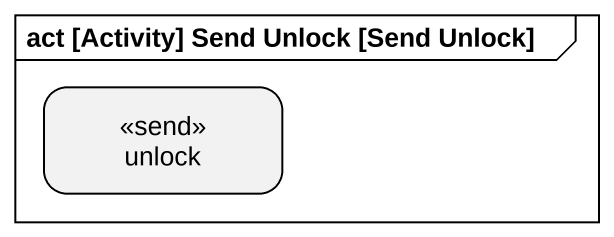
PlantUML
@startuml
mainframe act [Activity] Send Unlock [Send Unlock]
hide empty description
state unlock <<send>>
@enduml
